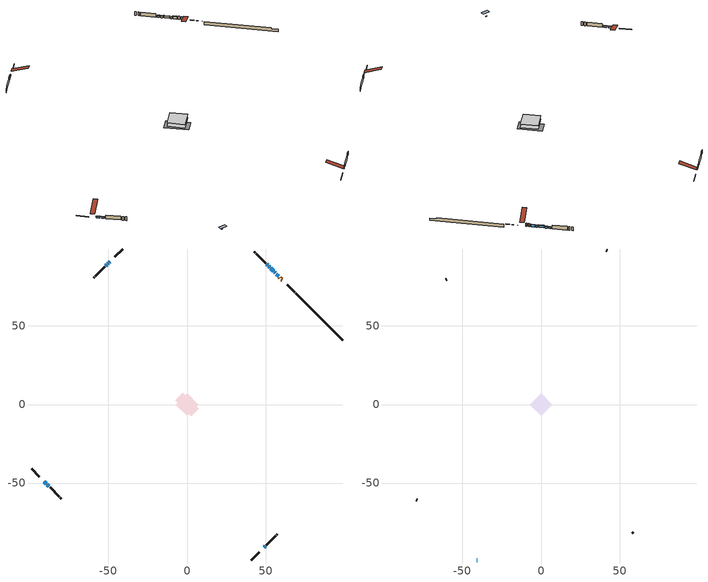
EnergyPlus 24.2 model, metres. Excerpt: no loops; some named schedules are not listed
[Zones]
conditioned space
 floor adiabatic (AdiabaticFloorConstruction): -7.09,0 0,7.09 7.09,0 0,-7.09 z1.06
 floor foundation (Slab1 construction): -7.44,2.59 -2.59,7.44 7.44,-2.59 2.59,-7.44 z-0.97
 wall outside (RimJoist1 construction): 41,-98.98 45.9,-94.07 / -98.98,-41 -94.07,-45.9 / -41,98.98 -45.9,94.07 / 68.58,71.4 63.67,76.3 z1.06:1.36
 wall outside (AdiabaticWallConstruction 1): 60.54,79.44 60.14,79.83 / 59.49,80.49 59,80.98 z1.06:3.09
 wall outside (AdiabaticWallConstruction): 58.34,81.63 56.92,83.05 z1.06:2.56; -49.04,90.94 -49.33,90.64 / 56.27,83.71 55.94,84.03 / -49.99,89.99 -50.31,89.66 z1.06:2.28; -50.97,89.01 -51.71,88.27 / 49.04,-90.94 49.74,-90.24 / -90.94,-49.04 -89.54,-50.44 / 51.32,88.66 50.63,89.34 / -88.88,-51.09 -87.85,-52.12 z1.06:1.98; 55.29,84.69 53.38,86.59 z1.06:2.51; 52.73,87.25 51.97,88 z1.06:2.05
 wall outside (Wall1 construction): 50.39,-89.58 56.35,-83.62 / -87.2,-52.78 -81.24,-58.73 / -52.36,87.61 -58.32,81.65 / 49.97,90 44.02,95.96 z1.06:3.5
 wall outside (Wall2 construction): 57.01,-82.97 57.48,-82.49 / -80.59,-59.39 -80.11,-59.86 / -58.98,81 -59.45,80.52 / 43.36,96.61 42.89,97.09 z1.06:3.5
 wall foundation (FoundationWall1 construction): 69.23,70.74,-0.97 69.23,70.74,1.06 96,43.97,1.06 96,43.97,0.46 98.98,41,0.46 98.98,41,-0.97
 window (WindowConstruction): 58.34,81.63 56.92,83.05 z1.06:2.56
 window (WindowConstruction 8): -49.04,90.94 -49.33,90.64 z1.06:2.28
 window (WindowConstruction 9): 56.27,83.71 55.94,84.03 z1.06:2.28
 window (WindowConstruction 10): -49.99,89.98 -50.31,89.66 z1.06:2.28
 window (WindowConstruction 1): -50.97,89 -51.71,88.27 z1.06:1.97
 window (WindowConstruction 2): 49.04,-90.94 49.74,-90.24 z1.06:1.97
 window (WindowConstruction 3): -90.94,-49.04 -89.54,-50.44 z1.06:1.97
 window (WindowConstruction 4): 55.29,84.69 53.38,86.59 z1.06:2.51
 window (WindowConstruction 5): 52.73,87.25 51.97,88 z1.06:2.05
 window (WindowConstruction 6): 51.31,88.66 50.63,89.34 z1.06:1.97
 window (WindowConstruction 7): -88.88,-51.1 -87.86,-52.12 z1.06:1.97
 door (Door): 60.54,79.44 60.14,79.83 z1.06:3.09
 door (Door 1): 59.49,80.49 59,80.98 z1.06:3.09
 ceiling adiabatic (AdiabaticFloorConstruction): 0,-7.09 7.09,0 0,7.09 -7.09,0 z1.06
attic - vented
 floor to conditioned space (Floor1 construction Reversed): -7.09,0 0,7.09 7.09,0 0,-7.09 z3.5
 wall outside (AdiabaticWallConstruction): -41,-98.98 -40.46,-98.98 z1.06:1.52
 wall outside (Wall3 construction): 58.14,-81.84 58.71,-81.26 / -79.46,-60.52 -78.88,-61.1 / -60.11,79.87 -60.68,79.29 / 42.23,97.74 41.65,98.32 z1.06:3.5
 window (WindowConstruction 11): -41,-98.98 -40.47,-98.98 z1.06:1.52
 roof outside (Roof1 construction): 48.38,-91.59,3.5 41.48,-84.69,6.75 39.66,-86.51,6.75 46.56,-93.41,3.5; -91.59,-48.38,3.5 -84.69,-41.48,6.75 -86.51,-39.66,6.75 -93.41,-46.56,3.5; -48.38,91.59,3.5 -41.48,84.69,6.75 -39.66,86.51,6.75 -46.56,93.41,3.5; 61.19,78.78,3.5 54.29,71.88,6.75 56.11,70.06,6.75 63.01,76.96,3.5
shading: -38.64,-98.98 -42.83,-98.98 -42.83,-100.81 -38.64,-100.81 z3.35; 56.76,83.21 58.5,81.47 58.71,81.68 56.97,83.42 z2.79; -52.35,87.62 -50.33,89.65 -50.54,89.86 -52.56,87.83 z2.89; 50.38,-89.59 48.39,-91.58 48.6,-91.79 50.59,-89.8 z2.89; -89.37,-50.6 -91.1,-48.88 -91.31,-49.09 -89.59,-50.81 z2.2; 53.22,86.75 55.45,84.53 55.66,84.74 53.43,86.96 z2.74; 51.81,88.16 52.89,87.09 53.1,87.3 52.02,88.38 z2.28; 50.47,89.51 51.48,88.5 51.69,88.71 50.68,89.72 z2.2; -87.69,-52.28 -89.04,-50.93 -89.25,-51.14 -87.91,-52.49 z2.2
[Building]
Building 1: Terrain=Suburbs
[Site:Location]
Halifax Intl AP_NS: Latitude {deg}=44.88; Longitude {deg}=-63.51; Time Zone {hr}=-4; Elevation {m}=145; Keep Site Location Information=Yes
[Site:GroundTemperature:Shallow]
3.15511, 1.33576, 1.19006, 2.05344, 5.51939, 8.9692, 11.96, 13.8546, 14.0156, 12.4746, 9.56009, 6.2161
[Site:WaterMainsTemperature]
Calculation Method=Schedule; Temperature Schedule=mains temperature schedule
[Material] Roughness=Rough; Thermal Absorptance=0.9
Name | Thickness {m} | Conductivity {W/m-K} | Density {kg/m3} | Specific Heat {J/kg-K} | Solar Absorptance | Visible Absorptance
asphalt or fiberglass shingles | 0.00635 | 0.162714 | 1121.4 | 1465.45 | 0.4 | 0.4
ceiling loosefill ins | 0.169333 | 0.0480833 | 16.02 | 1046.75 | 0.7 | 0.7
ceiling stud and cavity | 0.1397 | 0.299383 | 65.682 | 1177.47 | 0.7 | 0.7
concrete 4.0 in. | 0.1016 | 1.803125 | 2242.8 | 837.4 | 0.7 | 0.7
concrete 8.0 in. | 0.2032 | 1.803125 | 2242.8 | 837.4 | 0.7 | 0.7
door material | 0.04445 | 0.053851 | 512.64 | 1214.23 | 0.7 | 0.7
exterior vertical ins | 0.000565561 | 0.029427 | 32.04 | 1214.23 | 0.7 | 0.7
floor covering | 0.0127 | 0.0433444 | 54.468 | 1339.84 | 0.6 | 0.6
floor rigid ins; wall rigid ins 1 | 0.512978 | 0.029427 | 32.04 | 1214.23 | 0.7 | 0.7
floor stud and cavity | 0.1397 | 1.75129 | 37.0049 | 1207.88 | 0.7 | 0.7
furniture material conditioned space 1 | 0.1524 | 0.115458 | 640.8 | 1214.23 | 0.6 | 0.6
gypsum board | 0.0127 | 0.160291 | 801 | 837.4 | 0.6 | 0.6
osb sheathing 0.5 in. | 0.0127 | 0.115458 | 512.64 | 1214.23 | 0.7 | 0.7
osb sheathing 0.75 in. | 0.01905 | 0.115458 | 512.64 | 1214.23 | 0.7 | 0.7
osb sheathing 2.0 in. | 0.0508 | 0.115458 | 512.64 | 1214.23 | 0.7 | 0.7
rim joist rigid ins; wall rigid ins | 0.051816 | 0.029427 | 32.04 | 1214.23 | 0.7 | 0.7
rim joist stud and cavity | 0.0508 | 0.0405436 | 125.044 | 1163.47 | 0.6 | 0.6
slab rigid ins | 0.00046479 | 0.029427 | 32.04 | 1214.23 | 0.7 | 0.7
wall stud and cavity | 0.1397 | 0.317363 | 139.0536 | 1170.24 | 0.7 | 0.7
wall stud and cavity 1 | 0.1397 | 0.123388 | 139.0536 | 1170.24 | 0.7 | 0.7
wall stud and cavity 2 | 0.0889 | 6.1454 | 50.32683 | 1063.81 | 0.6 | 0.6
wall stud and cavity 3 | 0.0889 | 0.380278 | 52.3479 | 1209.89 | 0.7 | 0.7
wall stud and cavity 4 | 0.0889 | 0.391764 | 83.0341 | 1211.67 | 0.7 | 0.7
wood siding | 0.0254 | 0.102417 | 544.68 | 1172.36 | 0.4 | 0.4
wood siding 1 | 0.00254 | 0.102417 | 544.68 | 1172.36 | 0.4 | 0.4
wood siding 2; wood siding 3; wood siding 4 | 0.0254 | 0.102417 | 544.68 | 1172.36 | 0.7 | 0.7
[WindowMaterial:SimpleGlazingSystem]
Name | U-Factor {W/m2-K} | Solar Heat Gain Coefficient
WindowMaterial | 1.99241 | 0.54
WindowMaterial 1 | 2.15764 | 0.44
WindowMaterial 2 | 2.16559 | 0.44
WindowMaterial 3 | 1.97992 | 0.55
WindowMaterial 4 | 3.006501 | 0.53
WindowMaterial 5 | 2.1707 | 0.43
WindowMaterial 6 | 2.11108 | 0.47
WindowMaterial 7 | 2.75553 | 0.6
WindowMaterial 8 | 4.93078 | 0.57
WindowMaterial 9 | 4.96995 | 0.61
[Construction]
AdiabaticFloorConstruction: floor stud and cavity, floor rigid ins, osb sheathing 0.75 in., floor covering
AdiabaticWallConstruction: wood siding 3, wall rigid ins 1, wall stud and cavity 3, gypsum board
AdiabaticWallConstruction 1: wood siding 4, wall rigid ins 1, wall stud and cavity 3, gypsum board
Door; Door 1: door material
Floor1 construction Reversed: gypsum board, ceiling stud and cavity, ceiling loosefill ins
FoundationWall1 construction: concrete 8.0 in.
furniture construction conditioned space 1: furniture material conditioned space 1
PartitionWallConstruction: gypsum board, wall stud and cavity 4, gypsum board
RimJoist1 construction: wood siding 2, rim joist rigid ins, osb sheathing 2.0 in., rim joist stud and cavity
Roof1 construction: asphalt or fiberglass shingles
Slab1 construction: slab rigid ins, concrete 4.0 in.
Wall1 construction: wood siding, wall rigid ins, osb sheathing 0.5 in., wall stud and cavity, gypsum board
Wall2 construction: wood siding, osb sheathing 0.5 in., wall stud and cavity 1, gypsum board
Wall3 construction: wood siding 1, wall stud and cavity 2
WindowConstruction: WindowMaterial
WindowConstruction 1: WindowMaterial 1
WindowConstruction 10; WindowConstruction 9: WindowMaterial 8
WindowConstruction 11: WindowMaterial 9
WindowConstruction 2; WindowConstruction 3: WindowMaterial 2
WindowConstruction 4: WindowMaterial 3
WindowConstruction 5: WindowMaterial 4
WindowConstruction 6: WindowMaterial 5
WindowConstruction 7: WindowMaterial 6
WindowConstruction 8: WindowMaterial 7
[Zone] Multiplier=1; Part of Total Floor Area=Yes
Name | Volume {m3}
attic - vented | 53.0449
conditioned space | 462.3
[Space]
Name | Zone | Volume {m3}
attic - vented 1 | attic - vented | 53.0449
conditioned space 1 | conditioned space | 462.3
[ZoneInfiltration:EffectiveLeakageArea]
infil attic - vented 1: Zone or Space=attic - vented 1; Schedule=Always On Discrete; Effective Air Leakage Area {cm2}=3597.49; Stack Coefficient=0.00039599; Wind Coefficient=1.3445e-05
[ZoneMixing]
whole house fan mix: Zone or Space=attic - vented; Schedule=Always On Continuous; Design Flow Rate Calculation Method=Flow/Zone; Design Flow Rate {m3/s}=0; Source Zone or Space=conditioned space
[SurfaceProperty:ExposedFoundationPerimeter]
Slab1: Exposed Perimeter Calculation Method=TotalExposedPerimeter; Total Exposed Perimeter {m}=42.062
[InternalMass] Zone or ZoneList=conditioned space; Space or SpaceList=conditioned space 1
Name | Construction | Surface Area {m2}
furniture mass conditioned space 1 | furniture construction conditioned space 1 | 79.0401
partition wall mass | PartitionWallConstruction | 197.6
[Lights]
interior lighting: Zone or ZoneList or Space or SpaceList=conditioned space 1; Schedule=interior lighting schedule; Design Level Calculation Method=LightingLevel; Lighting Level {W}=343.2; Return Air Fraction=0; Fraction Radiant=0.6; Fraction Visible=0.2; Fraction Replaceable=1
[People]
occupants: Zone or ZoneList or Space or SpaceList=conditioned space 1; Number of People Schedule=occupants schedule; Number of People Calculation Method=People; Number of People=3; Fraction Radiant=0.314171; Sensible Heat Fraction=0.56303; Activity Level Schedule=occupants activity schedule; Carbon Dioxide Generation Rate {m3/s-W}=0; Enable ASHRAE 55 Comfort Warnings=No; Mean Radiant Temperature Calculation Type=EnclosureAveraged
[ElectricEquipment] Zone or ZoneList or Space or SpaceList=conditioned space 1; Design Level Calculation Method=EquipmentLevel
Name | Schedule | Design Level {W} | Fraction Latent | Fraction Radiant | Fraction Lost
clothes dryer | clothes dryer schedule | 140.772 | 0.015 | 0.081 | 0.85
clothes washer | clothes washer schedule | 32.1985 | 0.03 | 0.162 | 0.7
cooking range | cooking range schedule | 215.147 | 0.08 | 0.432 | 0.2
dishwasher | dishwasher schedule | 66.8632 | 0.3 | 0.18 | 0.4
fridge | fridge schedule | 72.9452 | 0 | 0.6 | 0
mech vent bath fan 0 | mech vent bath fan 0 schedule | 50.2 | 0 | 0 | 1
mech vent house fan | mech vent house fan schedule | 21.3533 | 0 | 0 | 0.5
mech vent house fan cfis | mech vent house fan cfis schedule | 0 | 0 | 0 | 0
misc plug loads | misc plug loads schedule | 494.7 | 0.045 | 0.513 | 0.1
whole house fan | Always On Discrete | 0 | 0 | 0 | 1
[OtherEquipment] Zone or ZoneList or Space or SpaceList=conditioned space 1; Design Level Calculation Method=EquipmentLevel
Name | Fuel Type | Schedule | Design Level {W} | Fraction Latent | Fraction Radiant | Fraction Lost
clothes dryer 1 | Electricity | clothes dryer schedule | 0 | 0.015 | 0.081 | 0.85
cooking range 1 | Electricity | cooking range schedule | 0 | 0.08 | 0.432 | 0.2
general water use latent | None | general water use schedule | 62.594 | 1 | 0 | 0
general water use sensible | None | general water use schedule | -61.6891 | 0 | 0.6 | 0
mech vent house fan latent load | None | Always On Discrete | 0 | 1 | 0 | 0
mech vent house fan sensible load | None | Always On Discrete | 0 | 0 | 0 | 0
water heater energy adjustment1 | Electricity | Always On Discrete | 0.01 | 0 | 0 | 1
[ZoneInfiltration:DesignFlowRate] Zone or ZoneList or Space or SpaceList=conditioned space 1; Schedule=Always On Discrete; Design Flow Rate Calculation Method=Flow/Zone; Design Flow Rate {m3/s}=0
infil flow; natural vent flow; whole house fan flow
[Foundation:Kiva]
Foundation Kiva 1: Initial Indoor Air Temperature {C}=20.5611; Wall Height Above Grade {m}=1.06; Wall Depth Below Slab {m}=0.2032; Custom Block Material Name 1=exterior vertical ins; Custom Block Depth 1 {m}=2.03; Custom Block X Position 1 {m}=0.2032; Custom Block Z Position 1 {m}=0
[Foundation:Kiva:Settings]
Soil Conductivity {W/m-K}=0.849921; Soil Density {kg/m3}=1842.3; Soil Specific Heat {J/kg-K}=418.7; Ground Solar Absorptivity=0.9; Ground Thermal Absorptivity=0.9; Ground Surface Roughness {m}=0.03; Far-Field Width {m}=40; Deep-Ground Boundary Condition=ZeroFlux; Deep-Ground Depth {m}=40; Minimum Cell Dimension {m}=0.2; Maximum Cell Growth Coefficient=3; Simulation Timestep=Timestep
[Exterior:Lights]
exterior lighting: Schedule=exterior lighting schedule; Design Level {W}=75.6
[Schedule:Constant]
Name | Hourly Value
Always On Continuous; mech vent house fan schedule; mech vent house fan cfis schedule; Always On Discrete | 1
occupants activity schedule | 117.228
fridge schedule | 0
[Schedule:Week:Daily]
interior lighting schedule Week Rule - Jan1-Jan27: interior lighting schedule day, interior lighting schedule day, interior lighting schedule day, interior lighting schedule day, interior lighting schedule day, interior lighting schedule day, interior lighting schedule day, interior lighting schedule default day, interior lighting schedule default day, interior lighting schedule default day, interior lighting schedule default day, interior lighting schedule default day
interior lighting schedule Week Rule - Jan28-Feb3: interior lighting schedule day, interior lighting schedule day, interior lighting schedule day, interior lighting schedule day, interior lighting schedule day 1, interior lighting schedule day 1, interior lighting schedule day 1, interior lighting schedule default day, interior lighting schedule default day, interior lighting schedule default day, interior lighting schedule default day, interior lighting schedule default day
interior lighting schedule Week Rule - Feb4-Feb24: interior lighting schedule day 1, interior lighting schedule day 1, interior lighting schedule day 1, interior lighting schedule day 1, interior lighting schedule day 1, interior lighting schedule day 1, interior lighting schedule day 1, interior lighting schedule default day, interior lighting schedule default day, interior lighting schedule default day, interior lighting schedule default day, interior lighting schedule default day
interior lighting schedule Week Rule - Feb25-Mar3: interior lighting schedule day 1, interior lighting schedule day 1, interior lighting schedule day 1, interior lighting schedule day 1, interior lighting schedule day 2, interior lighting schedule day 2, interior lighting schedule day 2, interior lighting schedule default day, interior lighting schedule default day, interior lighting schedule default day, interior lighting schedule default day, interior lighting schedule default day
interior lighting schedule Week Rule - Mar4-Mar31: interior lighting schedule day 2, interior lighting schedule day 2, interior lighting schedule day 2, interior lighting schedule day 2, interior lighting schedule day 2, interior lighting schedule day 2, interior lighting schedule day 2, interior lighting schedule default day, interior lighting schedule default day, interior lighting schedule default day, interior lighting schedule default day, interior lighting schedule default day
interior lighting schedule Week Rule - Apr1-Apr28: interior lighting schedule day 3, interior lighting schedule day 3, interior lighting schedule day 3, interior lighting schedule day 3, interior lighting schedule day 3, interior lighting schedule day 3, interior lighting schedule day 3, interior lighting schedule default day, interior lighting schedule default day, interior lighting schedule default day, interior lighting schedule default day, interior lighting schedule default day
interior lighting schedule Week Rule - Apr29-May5: interior lighting schedule day 3, interior lighting schedule day 3, interior lighting schedule day 4, interior lighting schedule day 4, interior lighting schedule day 4, interior lighting schedule day 4, interior lighting schedule day 4, interior lighting schedule default day, interior lighting schedule default day, interior lighting schedule default day, interior lighting schedule default day, interior lighting schedule default day
interior lighting schedule Week Rule - May6-May26: interior lighting schedule day 4, interior lighting schedule day 4, interior lighting schedule day 4, interior lighting schedule day 4, interior lighting schedule day 4, interior lighting schedule day 4, interior lighting schedule day 4, interior lighting schedule default day, interior lighting schedule default day, interior lighting schedule default day, interior lighting schedule default day, interior lighting schedule default day
interior lighting schedule Week Rule - May27-Jun2: interior lighting schedule day 4, interior lighting schedule day 4, interior lighting schedule day 4, interior lighting schedule day 4, interior lighting schedule day 4, interior lighting schedule day 5, interior lighting schedule day 5, interior lighting schedule default day, interior lighting schedule default day, interior lighting schedule default day, interior lighting schedule default day, interior lighting schedule default day
interior lighting schedule Week Rule - Jun3-Jun30: interior lighting schedule day 5, interior lighting schedule day 5, interior lighting schedule day 5, interior lighting schedule day 5, interior lighting schedule day 5, interior lighting schedule day 5, interior lighting schedule day 5, interior lighting schedule default day, interior lighting schedule default day, interior lighting schedule default day, interior lighting schedule default day, interior lighting schedule default day
interior lighting schedule Week Rule - Jul1-Jul28: interior lighting schedule day 6, interior lighting schedule day 6, interior lighting schedule day 6, interior lighting schedule day 6, interior lighting schedule day 6, interior lighting schedule day 6, interior lighting schedule day 6, interior lighting schedule default day, interior lighting schedule default day, interior lighting schedule default day, interior lighting schedule default day, interior lighting schedule default day
interior lighting schedule Week Rule - Jul29-Aug4: interior lighting schedule day 6, interior lighting schedule day 6, interior lighting schedule day 6, interior lighting schedule day 7, interior lighting schedule day 7, interior lighting schedule day 7, interior lighting schedule day 7, interior lighting schedule default day, interior lighting schedule default day, interior lighting schedule default day, interior lighting schedule default day, interior lighting schedule default day
interior lighting schedule Week Rule - Aug5-Aug25: interior lighting schedule day 7, interior lighting schedule day 7, interior lighting schedule day 7, interior lighting schedule day 7, interior lighting schedule day 7, interior lighting schedule day 7, interior lighting schedule day 7, interior lighting schedule default day, interior lighting schedule default day, interior lighting schedule default day, interior lighting schedule default day, interior lighting schedule default day
interior lighting schedule Week Rule - Aug26-Sep1: interior lighting schedule day 7, interior lighting schedule day 7, interior lighting schedule day 7, interior lighting schedule day 7, interior lighting schedule day 7, interior lighting schedule day 7, interior lighting schedule day 8, interior lighting schedule default day, interior lighting schedule default day, interior lighting schedule default day, interior lighting schedule default day, interior lighting schedule default day
interior lighting schedule Week Rule - Sep2-Sep29: interior lighting schedule day 8, interior lighting schedule day 8, interior lighting schedule day 8, interior lighting schedule day 8, interior lighting schedule day 8, interior lighting schedule day 8, interior lighting schedule day 8, interior lighting schedule default day, interior lighting schedule default day, interior lighting schedule default day, interior lighting schedule default day, interior lighting schedule default day
interior lighting schedule Week Rule - Sep30-Oct6: interior lighting schedule day 8, interior lighting schedule day 9, interior lighting schedule day 9, interior lighting schedule day 9, interior lighting schedule day 9, interior lighting schedule day 9, interior lighting schedule day 9, interior lighting schedule default day, interior lighting schedule default day, interior lighting schedule default day, interior lighting schedule default day, interior lighting schedule default day
interior lighting schedule Week Rule - Oct7-Oct27: interior lighting schedule day 9, interior lighting schedule day 9, interior lighting schedule day 9, interior lighting schedule day 9, interior lighting schedule day 9, interior lighting schedule day 9, interior lighting schedule day 9, interior lighting schedule default day, interior lighting schedule default day, interior lighting schedule default day, interior lighting schedule default day, interior lighting schedule default day
interior lighting schedule Week Rule - Oct28-Nov3: interior lighting schedule day 9, interior lighting schedule day 9, interior lighting schedule day 9, interior lighting schedule day 9, interior lighting schedule day 10, interior lighting schedule day 10, interior lighting schedule day 10, interior lighting schedule default day, interior lighting schedule default day, interior lighting schedule default day, interior lighting schedule default day, interior lighting schedule default day
interior lighting schedule Week Rule - Nov4-Nov24: interior lighting schedule day 10, interior lighting schedule day 10, interior lighting schedule day 10, interior lighting schedule day 10, interior lighting schedule day 10, interior lighting schedule day 10, interior lighting schedule day 10, interior lighting schedule default day, interior lighting schedule default day, interior lighting schedule default day, interior lighting schedule default day, interior lighting schedule default day
interior lighting schedule Week Rule - Nov25-Dec1: interior lighting schedule day 10, interior lighting schedule day 10, interior lighting schedule day 10, interior lighting schedule day 10, interior lighting schedule day 10, interior lighting schedule day 10, interior lighting schedule day 11, interior lighting schedule default day, interior lighting schedule default day, interior lighting schedule default day, interior lighting schedule default day, interior lighting schedule default day
interior lighting schedule Week Rule - Dec2-Dec31: interior lighting schedule day 11, interior lighting schedule day 11, interior lighting schedule day 11, interior lighting schedule day 11, interior lighting schedule day 11, interior lighting schedule day 11, interior lighting schedule day 11, interior lighting schedule default day, interior lighting schedule default day, interior lighting schedule default day, interior lighting schedule default day, interior lighting schedule default day
occupants schedule Week Rule - Jan1-Dec31: occupants schedule day, occupants schedule day, occupants schedule day, occupants schedule day, occupants schedule day, occupants schedule day, occupants schedule day, occupants schedule default day, occupants schedule default day, occupants schedule default day, occupants schedule default day, occupants schedule default day
clothes dryer schedule Week Rule - Jan1-Dec31: clothes dryer schedule day, clothes dryer schedule day, clothes dryer schedule day, clothes dryer schedule day, clothes dryer schedule day, clothes dryer schedule day, clothes dryer schedule day, clothes dryer schedule default day, clothes dryer schedule default day, clothes dryer schedule default day, clothes dryer schedule default day, clothes dryer schedule default day
clothes washer schedule Week Rule - Jan1-Dec31: clothes washer schedule day, clothes washer schedule day, clothes washer schedule day, clothes washer schedule day, clothes washer schedule day, clothes washer schedule day, clothes washer schedule day, clothes washer schedule default day, clothes washer schedule default day, clothes washer schedule default day, clothes washer schedule default day, clothes washer schedule default day
cooking range schedule Week Rule - Jan1-Dec31: cooking range schedule day, cooking range schedule day, cooking range schedule day, cooking range schedule day, cooking range schedule day, cooking range schedule day, cooking range schedule day, cooking range schedule default day, cooking range schedule default day, cooking range schedule default day, cooking range schedule default day, cooking range schedule default day
dishwasher schedule Week Rule - Jan1-Dec31: dishwasher schedule day, dishwasher schedule day, dishwasher schedule day, dishwasher schedule day, dishwasher schedule day, dishwasher schedule day, dishwasher schedule day, dishwasher schedule default day, dishwasher schedule default day, dishwasher schedule default day, dishwasher schedule default day, dishwasher schedule default day
mech vent bath fan 0 schedule Week Rule - Jan1-Dec31: mech vent bath fan 0 schedule day, mech vent bath fan 0 schedule day, mech vent bath fan 0 schedule day, mech vent bath fan 0 schedule day, mech vent bath fan 0 schedule day, mech vent bath fan 0 schedule day, mech vent bath fan 0 schedule day, mech vent bath fan 0 schedule default day, mech vent bath fan 0 schedule default day, mech vent bath fan 0 schedule default day, mech vent bath fan 0 schedule default day, mech vent bath fan 0 schedule default day
misc plug loads schedule Week Rule - Jan1-Dec31: misc plug loads schedule day, misc plug loads schedule day, misc plug loads schedule day, misc plug loads schedule day, misc plug loads schedule day, misc plug loads schedule day, misc plug loads schedule day, misc plug loads schedule default day, misc plug loads schedule default day, misc plug loads schedule default day, misc plug loads schedule default day, misc plug loads schedule default day
general water use schedule Week Rule - Jan1-Dec31: general water use schedule day, general water use schedule day, general water use schedule day, general water use schedule day, general water use schedule day, general water use schedule day, general water use schedule day, general water use schedule default day, general water use schedule default day, general water use schedule default day, general water use schedule default day, general water use schedule default day
exterior lighting schedule Week Rule - Jan1-Jan27: exterior lighting schedule day, exterior lighting schedule day, exterior lighting schedule day, exterior lighting schedule day, exterior lighting schedule day, exterior lighting schedule day, exterior lighting schedule day, exterior lighting schedule default day, exterior lighting schedule default day, exterior lighting schedule default day, exterior lighting schedule default day, exterior lighting schedule default day
exterior lighting schedule Week Rule - Jan28-Feb3: exterior lighting schedule day, exterior lighting schedule day, exterior lighting schedule day, exterior lighting schedule day, exterior lighting schedule day 1, exterior lighting schedule day 1, exterior lighting schedule day 1, exterior lighting schedule default day, exterior lighting schedule default day, exterior lighting schedule default day, exterior lighting schedule default day, exterior lighting schedule default day
exterior lighting schedule Week Rule - Feb4-Feb24: exterior lighting schedule day 1, exterior lighting schedule day 1, exterior lighting schedule day 1, exterior lighting schedule day 1, exterior lighting schedule day 1, exterior lighting schedule day 1, exterior lighting schedule day 1, exterior lighting schedule default day, exterior lighting schedule default day, exterior lighting schedule default day, exterior lighting schedule default day, exterior lighting schedule default day
exterior lighting schedule Week Rule - Feb25-Mar3: exterior lighting schedule day 1, exterior lighting schedule day 1, exterior lighting schedule day 1, exterior lighting schedule day 1, exterior lighting schedule day 2, exterior lighting schedule day 2, exterior lighting schedule day 2, exterior lighting schedule default day, exterior lighting schedule default day, exterior lighting schedule default day, exterior lighting schedule default day, exterior lighting schedule default day
exterior lighting schedule Week Rule - Mar4-Mar31: exterior lighting schedule day 2, exterior lighting schedule day 2, exterior lighting schedule day 2, exterior lighting schedule day 2, exterior lighting schedule day 2, exterior lighting schedule day 2, exterior lighting schedule day 2, exterior lighting schedule default day, exterior lighting schedule default day, exterior lighting schedule default day, exterior lighting schedule default day, exterior lighting schedule default day
exterior lighting schedule Week Rule - Apr1-Apr28: exterior lighting schedule day 3, exterior lighting schedule day 3, exterior lighting schedule day 3, exterior lighting schedule day 3, exterior lighting schedule day 3, exterior lighting schedule day 3, exterior lighting schedule day 3, exterior lighting schedule default day, exterior lighting schedule default day, exterior lighting schedule default day, exterior lighting schedule default day, exterior lighting schedule default day
exterior lighting schedule Week Rule - Apr29-May5: exterior lighting schedule day 3, exterior lighting schedule day 3, exterior lighting schedule day 4, exterior lighting schedule day 4, exterior lighting schedule day 4, exterior lighting schedule day 4, exterior lighting schedule day 4, exterior lighting schedule default day, exterior lighting schedule default day, exterior lighting schedule default day, exterior lighting schedule default day, exterior lighting schedule default day
exterior lighting schedule Week Rule - May6-May26: exterior lighting schedule day 4, exterior lighting schedule day 4, exterior lighting schedule day 4, exterior lighting schedule day 4, exterior lighting schedule day 4, exterior lighting schedule day 4, exterior lighting schedule day 4, exterior lighting schedule default day, exterior lighting schedule default day, exterior lighting schedule default day, exterior lighting schedule default day, exterior lighting schedule default day
exterior lighting schedule Week Rule - May27-Jun2: exterior lighting schedule day 4, exterior lighting schedule day 4, exterior lighting schedule day 4, exterior lighting schedule day 4, exterior lighting schedule day 4, exterior lighting schedule day 5, exterior lighting schedule day 5, exterior lighting schedule default day, exterior lighting schedule default day, exterior lighting schedule default day, exterior lighting schedule default day, exterior lighting schedule default day
exterior lighting schedule Week Rule - Jun3-Jun30: exterior lighting schedule day 5, exterior lighting schedule day 5, exterior lighting schedule day 5, exterior lighting schedule day 5, exterior lighting schedule day 5, exterior lighting schedule day 5, exterior lighting schedule day 5, exterior lighting schedule default day, exterior lighting schedule default day, exterior lighting schedule default day, exterior lighting schedule default day, exterior lighting schedule default day
exterior lighting schedule Week Rule - Jul1-Jul28: exterior lighting schedule day 6, exterior lighting schedule day 6, exterior lighting schedule day 6, exterior lighting schedule day 6, exterior lighting schedule day 6, exterior lighting schedule day 6, exterior lighting schedule day 6, exterior lighting schedule default day, exterior lighting schedule default day, exterior lighting schedule default day, exterior lighting schedule default day, exterior lighting schedule default day
exterior lighting schedule Week Rule - Jul29-Aug4: exterior lighting schedule day 6, exterior lighting schedule day 6, exterior lighting schedule day 6, exterior lighting schedule day 7, exterior lighting schedule day 7, exterior lighting schedule day 7, exterior lighting schedule day 7, exterior lighting schedule default day, exterior lighting schedule default day, exterior lighting schedule default day, exterior lighting schedule default day, exterior lighting schedule default day
exterior lighting schedule Week Rule - Aug5-Aug25: exterior lighting schedule day 7, exterior lighting schedule day 7, exterior lighting schedule day 7, exterior lighting schedule day 7, exterior lighting schedule day 7, exterior lighting schedule day 7, exterior lighting schedule day 7, exterior lighting schedule default day, exterior lighting schedule default day, exterior lighting schedule default day, exterior lighting schedule default day, exterior lighting schedule default day
exterior lighting schedule Week Rule - Aug26-Sep1: exterior lighting schedule day 7, exterior lighting schedule day 7, exterior lighting schedule day 7, exterior lighting schedule day 7, exterior lighting schedule day 7, exterior lighting schedule day 7, exterior lighting schedule day 8, exterior lighting schedule default day, exterior lighting schedule default day, exterior lighting schedule default day, exterior lighting schedule default day, exterior lighting schedule default day
exterior lighting schedule Week Rule - Sep2-Sep29: exterior lighting schedule day 8, exterior lighting schedule day 8, exterior lighting schedule day 8, exterior lighting schedule day 8, exterior lighting schedule day 8, exterior lighting schedule day 8, exterior lighting schedule day 8, exterior lighting schedule default day, exterior lighting schedule default day, exterior lighting schedule default day, exterior lighting schedule default day, exterior lighting schedule default day
exterior lighting schedule Week Rule - Sep30-Oct6: exterior lighting schedule day 8, exterior lighting schedule day 9, exterior lighting schedule day 9, exterior lighting schedule day 9, exterior lighting schedule day 9, exterior lighting schedule day 9, exterior lighting schedule day 9, exterior lighting schedule default day, exterior lighting schedule default day, exterior lighting schedule default day, exterior lighting schedule default day, exterior lighting schedule default day
exterior lighting schedule Week Rule - Oct7-Oct27: exterior lighting schedule day 9, exterior lighting schedule day 9, exterior lighting schedule day 9, exterior lighting schedule day 9, exterior lighting schedule day 9, exterior lighting schedule day 9, exterior lighting schedule day 9, exterior lighting schedule default day, exterior lighting schedule default day, exterior lighting schedule default day, exterior lighting schedule default day, exterior lighting schedule default day
exterior lighting schedule Week Rule - Oct28-Nov3: exterior lighting schedule day 9, exterior lighting schedule day 9, exterior lighting schedule day 9, exterior lighting schedule day 9, exterior lighting schedule day 10, exterior lighting schedule day 10, exterior lighting schedule day 10, exterior lighting schedule default day, exterior lighting schedule default day, exterior lighting schedule default day, exterior lighting schedule default day, exterior lighting schedule default day
exterior lighting schedule Week Rule - Nov4-Nov24: exterior lighting schedule day 10, exterior lighting schedule day 10, exterior lighting schedule day 10, exterior lighting schedule day 10, exterior lighting schedule day 10, exterior lighting schedule day 10, exterior lighting schedule day 10, exterior lighting schedule default day, exterior lighting schedule default day, exterior lighting schedule default day, exterior lighting schedule default day, exterior lighting schedule default day
exterior lighting schedule Week Rule - Nov25-Dec1: exterior lighting schedule day 10, exterior lighting schedule day 10, exterior lighting schedule day 10, exterior lighting schedule day 10, exterior lighting schedule day 10, exterior lighting schedule day 10, exterior lighting schedule day 11, exterior lighting schedule default day, exterior lighting schedule default day, exterior lighting schedule default day, exterior lighting schedule default day, exterior lighting schedule default day
[Schedule:Year]
interior lighting schedule: interior lighting schedule Week Rule - Jan1-Jan27, 1, 1, 1, 27, interior lighting schedule Week Rule - Jan28-Feb3, 1, 28, 2, 3, interior lighting schedule Week Rule - Feb4-Feb24, 2, 4, 2, 24, interior lighting schedule Week Rule - Feb25-Mar3, 2, 25, 3, 3, interior lighting schedule Week Rule - Mar4-Mar31, 3, 4, 3, 31, interior lighting schedule Week Rule - Apr1-Apr28, 4, 1, 4, 28, interior lighting schedule Week Rule - Apr29-May5, 4, 29, 5, 5, interior lighting schedule Week Rule - May6-May26, 5, 6, 5, 26, interior lighting schedule Week Rule - May27-Jun2, 5, 27, 6, 2, interior lighting schedule Week Rule - Jun3-Jun30, 6, 3, 6, 30, interior lighting schedule Week Rule - Jul1-Jul28, 7, 1, 7, 28, interior lighting schedule Week Rule - Jul29-Aug4, 7, 29, 8, 4, interior lighting schedule Week Rule - Aug5-Aug25, 8, 5, 8, 25, interior lighting schedule Week Rule - Aug26-Sep1, 8, 26, 9, 1, interior lighting schedule Week Rule - Sep2-Sep29, 9, 2, 9, 29, interior lighting schedule Week Rule - Sep30-Oct6, 9, 30, 10, 6, interior lighting schedule Week Rule - Oct7-Oct27, 10, 7, 10, 27, interior lighting schedule Week Rule - Oct28-Nov3, 10, 28, 11, 3, interior lighting schedule Week Rule - Nov4-Nov24, 11, 4, 11, 24, interior lighting schedule Week Rule - Nov25-Dec1, 11, 25, 12, 1, interior lighting schedule Week Rule - Dec2-Dec31, 12, 2, 12, 31
occupants schedule: occupants schedule Week Rule - Jan1-Dec31, 1, 1, 12, 31
clothes dryer schedule: clothes dryer schedule Week Rule - Jan1-Dec31, 1, 1, 12, 31
clothes washer schedule: clothes washer schedule Week Rule - Jan1-Dec31, 1, 1, 12, 31
cooking range schedule: cooking range schedule Week Rule - Jan1-Dec31, 1, 1, 12, 31
dishwasher schedule: dishwasher schedule Week Rule - Jan1-Dec31, 1, 1, 12, 31
mech vent bath fan 0 schedule: mech vent bath fan 0 schedule Week Rule - Jan1-Dec31, 1, 1, 12, 31
misc plug loads schedule: misc plug loads schedule Week Rule - Jan1-Dec31, 1, 1, 12, 31
general water use schedule: general water use schedule Week Rule - Jan1-Dec31, 1, 1, 12, 31
exterior lighting schedule: exterior lighting schedule Week Rule - Jan1-Jan27, 1, 1, 1, 27, exterior lighting schedule Week Rule - Jan28-Feb3, 1, 28, 2, 3, exterior lighting schedule Week Rule - Feb4-Feb24, 2, 4, 2, 24, exterior lighting schedule Week Rule - Feb25-Mar3, 2, 25, 3, 3, exterior lighting schedule Week Rule - Mar4-Mar31, 3, 4, 3, 31, exterior lighting schedule Week Rule - Apr1-Apr28, 4, 1, 4, 28, exterior lighting schedule Week Rule - Apr29-May5, 4, 29, 5, 5, exterior lighting schedule Week Rule - May6-May26, 5, 6, 5, 26, exterior lighting schedule Week Rule - May27-Jun2, 5, 27, 6, 2, exterior lighting schedule Week Rule - Jun3-Jun30, 6, 3, 6, 30, exterior lighting schedule Week Rule - Jul1-Jul28, 7, 1, 7, 28, exterior lighting schedule Week Rule - Jul29-Aug4, 7, 29, 8, 4, exterior lighting schedule Week Rule - Aug5-Aug25, 8, 5, 8, 25, exterior lighting schedule Week Rule - Aug26-Sep1, 8, 26, 9, 1, exterior lighting schedule Week Rule - Sep2-Sep29, 9, 2, 9, 29, exterior lighting schedule Week Rule - Sep30-Oct6, 9, 30, 10, 6, exterior lighting schedule Week Rule - Oct7-Oct27, 10, 7, 10, 27, exterior lighting schedule Week Rule - Oct28-Nov3, 10, 28, 11, 3, exterior lighting schedule Week Rule - Nov4-Nov24, 11, 4, 11, 24, exterior lighting schedule Week Rule - Nov25-Dec1, 11, 25, 12, 1, exterior lighting schedule Week Rule - Dec2-Dec31, 12, 2, 12, 31
[Schedule:Compact]
mains temperature schedule: Through: 01/01, For: AllDays, Until: 24:00, 7.41, Through: 01/02, For: AllDays, Until: 24:00, 7.34833, Through: 01/03, For: AllDays, Until: 24:00, 7.28778, Through: 01/04, For: AllDays, Until: 24:00, 7.22889, Through: 01/05, For: AllDays, Until: 24:00, 7.17056, Through: 01/06, For: AllDays, Until: 24:00, 7.11333, Through: 01/07, For: AllDays, Until: 24:00, 7.05722, Through: 01/08, For: AllDays, Until: 24:00, 7.00167, Through: 01/09, For: AllDays, Until: 24:00, 6.94778, Through: 01/10, For: AllDays, Until: 24:00, 6.895, Through: 01/11, For: AllDays, Until: 24:00, 6.84333, Through: 01/12, For: AllDays, Until: 24:00, 6.79278, Through: 01/13, For: AllDays, Until: 24:00, 6.74389, Through: 01/14, For: AllDays, Until: 24:00, 6.69556, Through: 01/15, For: AllDays, Until: 24:00, 6.64889, Through: 01/16, For: AllDays, Until: 24:00, 6.60278, Through: 01/17, For: AllDays, Until: 24:00, 6.55833, Through: 01/18, For: AllDays, Until: 24:00, 6.515, Through: 01/19, For: AllDays, Until: 24:00, 6.47333, Through: 01/20, For: AllDays, Until: 24:00, 6.43278, Through: 01/21, For: AllDays, Until: 24:00, 6.39333, Through: 01/22, For: AllDays, Until: 24:00, 6.355, Through: 01/23, For: AllDays, Until: 24:00, 6.31833, Through: 01/24, For: AllDays, Until: 24:00, 6.28278, Through: 01/25, For: AllDays, Until: 24:00, 6.24889, Through: 01/26, For: AllDays, Until: 24:00, 6.21611, Through: 01/27, For: AllDays, Until: 24:00, 6.18444, Through: 01/28, For: AllDays, Until: 24:00, 6.15444, Through: 01/29, For: AllDays, Until: 24:00, 6.12556, Through: 01/30, For: AllDays, Until: 24:00, 6.09833, Through: 01/31, For: AllDays, Until: 24:00, 6.07222, Through: 02/01, For: AllDays, Until: 24:00, 6.04778, Through: 02/02, For: AllDays, Until: 24:00, 6.02444, Through: 02/03, For: AllDays, Until: 24:00, 6.00278, Through: 02/04, For: AllDays, Until: 24:00, 5.98222, Through: 02/05, For: AllDays, Until: 24:00, 5.96333, Through: 02/06, For: AllDays, Until: 24:00, 5.94556, Through: 02/07, For: AllDays, Until: 24:00, 5.92944, Through: 02/08, For: AllDays, Until: 24:00, 5.915, Through: 02/09, For: AllDays, Until: 24:00, 5.90167, Through: 02/10, For: AllDays, Until: 24:00, 5.89, Through: 02/11, For: AllDays, Until: 24:00, 5.87944, Through: 02/12, For: AllDays, Until: 24:00, 5.87056, Through: 02/13, For: AllDays, Until: 24:00, 5.86333, Through: 02/14, For: AllDays, Until: 24:00, 5.85722, Through: 02/15, For: AllDays, Until: 24:00, 5.85278, Through: 02/16, For: AllDays, Until: 24:00, 5.84944, Through: 02/17, For: AllDays, Until: 24:00, 5.84833, Through: 02/18, For: AllDays, Until: 24:00, 5.84778, Through: 02/19, For: AllDays, Until: 24:00, 5.84944, Through: 02/20, For: AllDays, Until: 24:00, 5.85167, Through: 02/21, For: AllDays, Until: 24:00, 5.85611, Through: 02/22, For: AllDays, Until: 24:00, 5.86167, Through: 02/23, For: AllDays, Until: 24:00, 5.86889, Through: 02/24, For: AllDays, Until: 24:00, 5.87722, Through: 02/25, For: AllDays, Until: 24:00, 5.88722, Through: 02/26, For: AllDays, Until: 24:00, 5.89889, Through: 02/27, For: AllDays, Until: 24:00, 5.91167, Through: 02/28, For: AllDays, Until: 24:00, 5.92611, Through: 03/01, For: AllDays, Until: 24:00, 5.94222, Through: 03/02, For: AllDays, Until: 24:00, 5.95944, Through: 03/03, For: AllDays, Until: 24:00, 5.97778, Through: 03/04, For: AllDays, Until: 24:00, 5.99778, Through: 03/05, For: AllDays, Until: 24:00, 6.01944, Through: 03/06, For: AllDays, Until: 24:00, 6.04222, Through: 03/07, For: AllDays, Until: 24:00, 6.06667, Through: 03/08, For: AllDays, Until: 24:00, 6.09222, Through: 03/09, For: AllDays, Until: 24:00, 6.11944, Through: 03/10, For: AllDays, Until: 24:00, 6.14778, Through: 03/11, For: AllDays, Until: 24:00, 6.17722, Through: 03/12, For: AllDays, Until: 24:00, 6.20833, Through: 03/13, For: AllDays, Until: 24:00, 6.24111, Through: 03/14, For: AllDays, Until: 24:00, 6.275, Through: 03/15, For: AllDays, Until: 24:00, 6.31, Through: 03/16, For: AllDays, Until: 24:00, 6.34667, Through: 03/17, For: AllDays, Until: 24:00, 6.38444, Through: 03/18, For: AllDays, Until: 24:00, 6.42333, Through: 03/19, For: AllDays, Until: 24:00, 6.46389, Through: 03/20, For: AllDays, Until: 24:00, 6.50556, Through: 03/21, For: AllDays, Until: 24:00, 6.54833, Through: 03/22, For: AllDays, Until: 24:00, 6.59278, Through: 03/23, For: AllDays, Until: 24:00, 6.63833, Through: 03/24, For: AllDays, Until: 24:00, 6.685, Through: 03/25, For: AllDays, Until: 24:00, 6.73278, Through: 03/26, For: AllDays, Until: 24:00, 6.78167, Through: 03/27, For: AllDays, Until: 24:00, 6.83167, Through: 03/28, For: AllDays, Until: 24:00, 6.88333, Through: 03/29, For: AllDays, Until: 24:00, 6.93611, Through: 03/30, For: AllDays, Until: 24:00, 6.98944, Through: 03/31, For: AllDays, Until: 24:00, 7.04444, Through: 04/01, For: AllDays, Until: 24:00, 7.1, Through: 04/02, For: AllDays, Until: 24:00, 7.15722, Through: 04/03, For: AllDays, Until: 24:00, 7.21556, Through: 04/04, For: AllDays, Until: 24:00, 7.27444, Through: 04/05, For: AllDays, Until: 24:00, 7.33444, Through: 04/06, For: AllDays, Until: 24:00, 7.39556, Through: 04/07, For: AllDays, Until: 24:00, 7.45778, Through: 04/08, For: AllDays, Until: 24:00, 7.52111, Through: 04/09, For: AllDays, Until: 24:00, 7.585, Through: 04/10, For: AllDays, Until: 24:00, 7.65, Through: 04/11, For: AllDays, Until: 24:00, 7.71611, Through: 04/12, For: AllDays, Until: 24:00, 7.78333, Through: 04/13, For: AllDays, Until: 24:00, 7.85111, Through: 04/14, For: AllDays, Until: 24:00, 7.91944, Through: 04/15, For: AllDays, Until: 24:00, 7.98889, Through: 04/16, For: AllDays, Until: 24:00, 8.05944, Through: 04/17, For: AllDays, Until: 24:00, 8.13056, Through: 04/18, For: AllDays, Until: 24:00, 8.20222, Through: 04/19, For: AllDays, Until: 24:00, 8.275, Through: 04/20, For: AllDays, Until: 24:00, 8.34833, Through: 04/21, For: AllDays, Until: 24:00, 8.42222, Through: 04/22, For: AllDays, Until: 24:00, 8.49722, Through: 04/23, For: AllDays, Until: 24:00, 8.57278, Through: 04/24, For: AllDays, Until: 24:00, 8.64889, Through: 04/25, For: AllDays, Until: 24:00, 8.72556, Through: 04/26, For: AllDays, Until: 24:00, 8.80278, Through: 04/27, For: AllDays, Until: 24:00, 8.88111, Through: 04/28, For: AllDays, Until: 24:00, 8.95944, Through: 04/29, For: AllDays, Until: 24:00, 9.03833, Through: 04/30, For: AllDays, Until: 24:00, 9.11778, Through: 05/01, For: AllDays, Until: 24:00, 9.19778, Through: 05/02, For: AllDays, Until: 24:00, 9.27833, Through: 05/03, For: AllDays, Until: 24:00, 9.35944, Through: 05/04, For: AllDays, Until: 24:00, 9.44056, Through: 05/05, For: AllDays, Until: 24:00, 9.52278, Through: 05/06, For: AllDays, Until: 24:00, 9.60444, Through: 05/07, For: AllDays, Until: 24:00, 9.68722, Through: 05/08, For: AllDays, Until: 24:00, 9.77, Through: 05/09, For: AllDays, Until: 24:00, 9.85278, Through: 05/10, For: AllDays, Until: 24:00, 9.93611, Through: 05/11, For: AllDays, Until: 24:00, 10.02, Through: 05/12, For: AllDays, Until: 24:00, 10.1039, Through: 05/13, For: AllDays, Until: 24:00, 10.1878, Through: 05/14, For: AllDays, Until: 24:00, 10.2722, Through: 05/15, For: AllDays, Until: 24:00, 10.3561, Through: 05/16, For: AllDays, Until: 24:00, 10.4406, Through: 05/17, For: AllDays, Until: 24:00, 10.5256, Through: 05/18, For: AllDays, Until: 24:00, 10.61, Through: 05/19, For: AllDays, Until: 24:00, 10.6944, Through: 05/20, For: AllDays, Until: 24:00, 10.7794, Through: 05/21, For: AllDays, Until: 24:00, 10.8639, Through: 05/22, For: AllDays, Until: 24:00, 10.9489, Through: 05/23, For: AllDays, Until: 24:00, 11.0333, Through: 05/24, For: AllDays, Until: 24:00, 11.1178, Through: 05/25, For: AllDays, Until: 24:00, 11.2022, Through: 05/26, For: AllDays, Until: 24:00, 11.2867, Through: 05/27, For: AllDays, Until: 24:00, 11.3711, Through: 05/28, For: AllDays, Until: 24:00, 11.455, Through: 05/29, For: AllDays, Until: 24:00, 11.5389, Through: 05/30, For: AllDays, Until: 24:00, 11.6222, Through: 05/31, For: AllDays, Until: 24:00, 11.7056, Through: 06/01, For: AllDays, Until: 24:00, 11.7883, Through: 06/02, For: AllDays, Until: 24:00, 11.8711, Through: 06/03, For: AllDays, Until: 24:00, 11.9539, Through: 06/04, For: AllDays, Until: 24:00, 12.0356, Through: 06/05, For: AllDays, Until: 24:00, 12.1172, Through: 06/06, For: AllDays, Until: 24:00, 12.1989, Through: 06/07, For: AllDays, Until: 24:00, 12.2794, Through: 06/08, For: AllDays, Until: 24:00, 12.36, Through: 06/09, For: AllDays, Until: 24:00, 12.44, Through: 06/10, For: AllDays, Until: 24:00, 12.5194, Through: 06/11, For: AllDays, Until: 24:00, 12.5983, Through: 06/12, For: AllDays, Until: 24:00, 12.6767, Through: 06/13, For: AllDays, Until: 24:00, 12.7544, Through: 06/14, For: AllDays, Until: 24:00, 12.8317, Through: 06/15, For: AllDays, Until: 24:00, 12.9083, Through: 06/16, For: AllDays, Until: 24:00, 12.9844, Through: 06/17, For: AllDays, Until: 24:00, 13.0594, Through: 06/18, For: AllDays, Until: 24:00, 13.1344, Through: 06/19, For: AllDays, Until: 24:00, 13.2083, Through: 06/20, For: AllDays, Until: 24:00, 13.2811, Through: 06/21, For: AllDays, Until: 24:00, 13.3539, Through: 06/22, For: AllDays, Until: 24:00, 13.4256, Through: 06/23, For: AllDays, Until: 24:00, 13.4967, Through: 06/24, For: AllDays, Until: 24:00, 13.5667, Through: 06/25, For: AllDays, Until: 24:00, 13.6361, Through: 06/26, For: AllDays, Until: 24:00, 13.7044, Through: 06/27, For: AllDays, Until: 24:00, 13.7717, Through: 06/28, For: AllDays, Until: 24:00, 13.8389, Through: 06/29, For: AllDays, Until: 24:00, 13.9044, Through: 06/30, For: AllDays, Until: 24:00, 13.9694, Through: 07/01, For: AllDays, Until: 24:00, 14.0333, Through: 07/02, For: AllDays, Until: 24:00, 14.0961, Through: 07/03, For: AllDays, Until: 24:00, 14.1583, Through: 07/04, For: AllDays, Until: 24:00, 14.2189, Through: 07/05, For: AllDays, Until: 24:00, 14.2789, Through: 07/06, For: AllDays, Until: 24:00, 14.3378, Through: 07/07, For: AllDays, Until: 24:00, 14.3956, Through: 07/08, For: AllDays, Until: 24:00, 14.4522, Through: 07/09, For: AllDays, Until: 24:00, 14.5083, Through: 07/10, For: AllDays, Until: 24:00, 14.5628, Through: 07/11, For: AllDays, Until: 24:00, 14.6161, Through: 07/12, For: AllDays, Until: 24:00, 14.6683, Through: 07/13, For: AllDays, Until: 24:00, 14.7194, Through: 07/14, For: AllDays, Until: 24:00, 14.7694, Through: 07/15, For: AllDays, Until: 24:00, 14.8183, Through: 07/16, For: AllDays, Until: 24:00, 14.8661, Through: 07/17, For: AllDays, Until: 24:00, 14.9122, Through: 07/18, For: AllDays, Until: 24:00, 14.9572, Through: 07/19, For: AllDays, Until: 24:00, 15.0011, Through: 07/20, For: AllDays, Until: 24:00, 15.0439, Through: 07/21, For: AllDays, Until: 24:00, 15.0856, Through: 07/22, For: AllDays, Until: 24:00, 15.1256, Through: 07/23, For: AllDays, Until: 24:00, 15.1644, Through: 07/24, For: AllDays, Until: 24:00, 15.2017, Through: 07/25, For: AllDays, Until: 24:00, 15.2383, Through: 07/26, For: AllDays, Until: 24:00, 15.2728, Through: 07/27, For: AllDays, Until: 24:00, 15.3067, Through: 07/28, For: AllDays, Until: 24:00, 15.3389, Through: 07/29, For: AllDays, Until: 24:00, 15.3694, Through: 07/30, For: AllDays, Until: 24:00, 15.3989, Through: 07/31, For: AllDays, Until: 24:00, 15.4272, Through: 08/01, For: AllDays, Until: 24:00, 15.4539, Through: 08/02, For: AllDays, Until: 24:00, 15.4794, Through: 08/03, For: AllDays, Until: 24:00, 15.5033, Through: 08/04, For: AllDays, Until: 24:00, 15.5261, Through: 08/05, For: AllDays, Until: 24:00, 15.5472, Through: 08/06, For: AllDays, Until: 24:00, 15.5667, Through: 08/07, For: AllDays, Until: 24:00, 15.585, Through: 08/08, For: AllDays, Until: 24:00, 15.6022, Through: 08/09, For: AllDays, Until: 24:00, 15.6172, Through: 08/10, For: AllDays, Until: 24:00, 15.6317, Through: 08/11, For: AllDays, Until: 24:00, 15.6439, Through: 08/12, For: AllDays, Until: 24:00, 15.655, Through: 08/13, For: AllDays, Until: 24:00, 15.665, Through: 08/14, For: AllDays, Until: 24:00, 15.6733, Through: 08/15, For: AllDays, Until: 24:00, 15.68, Through: 08/16, For: AllDays, Until: 24:00, 15.6856, Through: 08/17, For: AllDays, Until: 24:00, 15.6894, Through: 08/18, For: AllDays, Until: 24:00, 15.6917, Through: 08/19, For: AllDays, Until: 24:00, 15.6928, Through: 08/20, For: AllDays, Until: 24:00, 15.6922, Through: 08/21, For: AllDays, Until: 24:00, 15.69, Through: 08/22, For: AllDays, Until: 24:00, 15.6867, Through: 08/23, For: AllDays, Until: 24:00, 15.6822, Through: 08/24, For: AllDays, Until: 24:00, 15.6756, Through: 08/25, For: AllDays, Until: 24:00, 15.6678, Through: 08/26, For: AllDays, Until: 24:00, 15.6589, Through: 08/27, For: AllDays, Until: 24:00, 15.6478, Through: 08/28, For: AllDays, Until: 24:00, 15.6361, Through: 08/29, For: AllDays, Until: 24:00, 15.6222, Through: 08/30, For: AllDays, Until: 24:00, 15.6072, Through: 08/31, For: AllDays, Until: 24:00, 15.5911, Through: 09/01, For: AllDays, Until: 24:00, 15.5733, Through: 09/02, For: AllDays, Until: 24:00, 15.5539, Through: 09/03, For: AllDays, Until: 24:00, 15.5333, Through: 09/04, For: AllDays, Until: 24:00, 15.5111, Through: 09/05, For: AllDays, Until: 24:00, 15.4878, Through: 09/06, For: AllDays, Until: 24:00, 15.4628, Through: 09/07, For: AllDays, Until: 24:00, 15.4367, Through: 09/08, For: AllDays, Until: 24:00, 15.4089, Through: 09/09, For: AllDays, Until: 24:00, 15.38, Through: 09/10, For: AllDays, Until: 24:00, 15.3494, Through: 09/11, For: AllDays, Until: 24:00, 15.3178, Through: 09/12, For: AllDays, Until: 24:00, 15.2844, Through: 09/13, For: AllDays, Until: 24:00, 15.25, Through: 09/14, For: AllDays, Until: 24:00, 15.2144, Through: 09/15, For: AllDays, Until: 24:00, 15.1772, Through: 09/16, For: AllDays, Until: 24:00, 15.1389, Through: 09/17, For: AllDays, Until: 24:00, 15.0989, Through: 09/18, For: AllDays, Until: 24:00, 15.0583, Through: 09/19, For: AllDays, Until: 24:00, 15.0161, Through: 09/20, For: AllDays, Until: 24:00, 14.9722, Through: 09/21, For: AllDays, Until: 24:00, 14.9278, Through: 09/22, For: AllDays, Until: 24:00, 14.8817, Through: 09/23, For: AllDays, Until: 24:00, 14.8344, Through: 09/24, For: AllDays, Until: 24:00, 14.7861, Through: 09/25, For: AllDays, Until: 24:00, 14.7367, Through: 09/26, For: AllDays, Until: 24:00, 14.6861, Through: 09/27, For: AllDays, Until: 24:00, 14.6339, Through: 09/28, For: AllDays, Until: 24:00, 14.5811, Through: 09/29, For: AllDays, Until: 24:00, 14.5267, Through: 09/30, For: AllDays, Until: 24:00, 14.4717, Through: 10/01, For: AllDays, Until: 24:00, 14.415, Through: 10/02, For: AllDays, Until: 24:00, 14.3578, Through: 10/03, For: AllDays, Until: 24:00, 14.2989, Through: 10/04, For: AllDays, Until: 24:00, 14.2394, Through: 10/05, For: AllDays, Until: 24:00, 14.1789, Through: 10/06, For: AllDays, Until: 24:00, 14.1172, Through: 10/07, For: AllDays, Until: 24:00, 14.0544, Through: 10/08, For: AllDays, Until: 24:00, 13.9911, Through: 10/09, For: AllDays, Until: 24:00, 13.9267, Through: 10/10, For: AllDays, Until: 24:00, 13.8611, Through: 10/11, For: AllDays, Until: 24:00, 13.7944, Through: 10/12, For: AllDays, Until: 24:00, 13.7272, Through: 10/13, For: AllDays, Until: 24:00, 13.6594, Through: 10/14, For: AllDays, Until: 24:00, 13.59, Through: 10/15, For: AllDays, Until: 24:00, 13.5206, Through: 10/16, For: AllDays, Until: 24:00, 13.4494, Through: 10/17, For: AllDays, Until: 24:00, 13.3783, Through: 10/18, For: AllDays, Until: 24:00, 13.3061, Through: 10/19, For: AllDays, Until: 24:00, 13.2328, Through: 10/20, For: AllDays, Until: 24:00, 13.1594, Through: 10/21, For: AllDays, Until: 24:00, 13.085, Through: 10/22, For: AllDays, Until: 24:00, 13.01, Through: 10/23, For: AllDays, Until: 24:00, 12.9339, Through: 10/24, For: AllDays, Until: 24:00, 12.8578, Through: 10/25, For: AllDays, Until: 24:00, 12.7806, Through: 10/26, For: AllDays, Until: 24:00, 12.7028, Through: 10/27, For: AllDays, Until: 24:00, 12.625, Through: 10/28, For: AllDays, Until: 24:00, 12.5461, Through: 10/29, For: AllDays, Until: 24:00, 12.4667, Through: 10/30, For: AllDays, Until: 24:00, 12.3872, Through: 10/31, For: AllDays, Until: 24:00, 12.3067, Through: 11/01, For: AllDays, Until: 24:00, 12.2261, Through: 11/02, For: AllDays, Until: 24:00, 12.145, Through: 11/03, For: AllDays, Until: 24:00, 12.0633, Through: 11/04, For: AllDays, Until: 24:00, 11.9817, Through: 11/05, For: AllDays, Until: 24:00, 11.8994, Through: 11/06, For: AllDays, Until: 24:00, 11.8167, Through: 11/07, For: AllDays, Until: 24:00, 11.7339, Through: 11/08, For: AllDays, Until: 24:00, 11.6506, Through: 11/09, For: AllDays, Until: 24:00, 11.5672, Through: 11/10, For: AllDays, Until: 24:00, 11.4833, Through: 11/11, For: AllDays, Until: 24:00, 11.3994, Through: 11/12, For: AllDays, Until: 24:00, 11.315, Through: 11/13, For: AllDays, Until: 24:00, 11.2311, Through: 11/14, For: AllDays, Until: 24:00, 11.1467, Through: 11/15, For: AllDays, Until: 24:00, 11.0622, Through: 11/16, For: AllDays, Until: 24:00, 10.9772, Through: 11/17, For: AllDays, Until: 24:00, 10.8928, Through: 11/18, For: AllDays, Until: 24:00, 10.8083, Through: 11/19, For: AllDays, Until: 24:00, 10.7233, Through: 11/20, For: AllDays, Until: 24:00, 10.6389, Through: 11/21, For: AllDays, Until: 24:00, 10.5539, Through: 11/22, For: AllDays, Until: 24:00, 10.4694, Through: 11/23, For: AllDays, Until: 24:00, 10.385, Through: 11/24, For: AllDays, Until: 24:00, 10.3006, Through: 11/25, For: AllDays, Until: 24:00, 10.2161, Through: 11/26, For: AllDays, Until: 24:00, 10.1322, Through: 11/27, For: AllDays, Until: 24:00, 10.0483, Through: 11/28, For: AllDays, Until: 24:00, 9.96444, Through: 11/29, For: AllDays, Until: 24:00, 9.88111, Through: 11/30, For: AllDays, Until: 24:00, 9.79778, Through: 12/01, For: AllDays, Until: 24:00, 9.715, Through: 12/02, For: AllDays, Until: 24:00, 9.63278, Through: 12/03, For: AllDays, Until: 24:00, 9.55056, Through: 12/04, For: AllDays, Until: 24:00, 9.46833, Through: 12/05, For: AllDays, Until: 24:00, 9.38667, Through: 12/06, For: AllDays, Until: 24:00, 9.30611, Through: 12/07, For: AllDays, Until: 24:00, 9.225, Through: 12/08, For: AllDays, Until: 24:00, 9.145, Through: 12/09, For: AllDays, Until: 24:00, 9.065, Through: 12/10, For: AllDays, Until: 24:00, 8.98611, Through: 12/11, For: AllDays, Until: 24:00, 8.90722, Through: 12/12, For: AllDays, Until: 24:00, 8.82944, Through: 12/13, For: AllDays, Until: 24:00, 8.75167, Through: 12/14, For: AllDays, Until: 24:00, 8.675, Through: 12/15, For: AllDays, Until: 24:00, 8.59833, Through: 12/16, For: AllDays, Until: 24:00, 8.52278, Through: 12/17, For: AllDays, Until: 24:00, 8.44778, Through: 12/18, For: AllDays, Until: 24:00, 8.37333, Through: 12/19, For: AllDays, Until: 24:00, 8.29944, Through: 12/20, For: AllDays, Until: 24:00, 8.22667, Through: 12/21, For: AllDays, Until: 24:00, 8.15444, Through: 12/22, For: AllDays, Until: 24:00, 8.08333, Through: 12/23, For: AllDays, Until: 24:00, 8.01278, Through: 12/24, For: AllDays, Until: 24:00, 7.94278, Through: 12/25, For: AllDays, Until: 24:00, 7.87389, Through: 12/26, For: AllDays, Until: 24:00, 7.80611, Through: 12/27, For: AllDays, Until: 24:00, 7.73889, Through: 12/28, For: AllDays, Until: 24:00, 7.67222, Through: 12/29, For: AllDays, Until: 24:00, 7.60722, Through: 12/30, For: AllDays, Until: 24:00, 7.54278, Through: 12/31, For: AllDays, Until: 24:00, 7.47944
